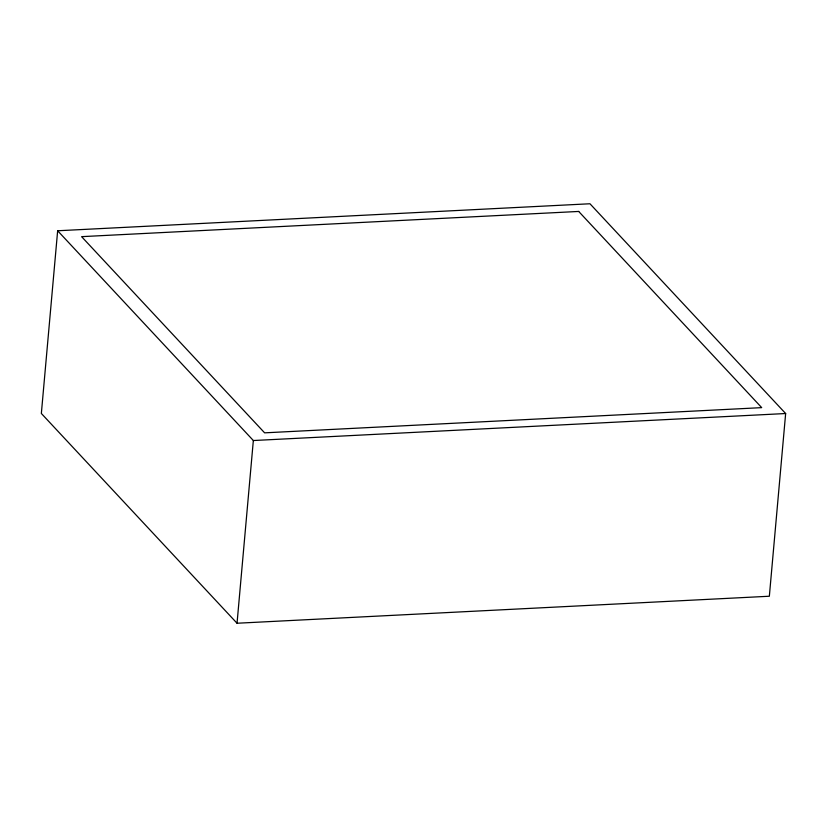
<?xml version="1.0" encoding="UTF-8"?>
<svg xmlns="http://www.w3.org/2000/svg" width="827" height="827" viewBox="0 0 827 827"><rect width="100%" height="100%" fill="white"/><g stroke="black" fill="none" stroke-linecap="round" stroke-linejoin="round"><path stroke-width="1.24" d="M57.652 230.764L41.35 413.469L237.039 623.238L769.348 596.236L785.65 413.531L589.961 203.762L57.652 230.764L253.341 440.533L237.039 623.238M253.341 440.533L785.65 413.531M578.693 211.443L81.594 236.656L264.619 432.841L761.708 407.639L578.693 211.443"/></g></svg>
